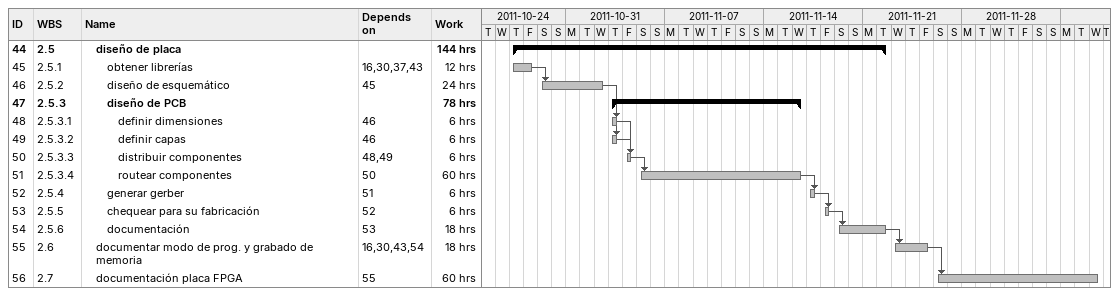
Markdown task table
| ID | WBS | Task | Start | Finish | Predecessors | Work (h) |
|---|---|---|---|---|---|---|
| 44 | 2.5 | **diseño de placa** | 2011-10-27 | 2011-11-22 |  | 144 |
| 45 | 2.5.1 | obtener librerías | 2011-10-27 | 2011-10-28 | 16, 30, 37, 43 | 12 |
| 46 | 2.5.2 | diseño de esquemático | 2011-10-29 | 2011-11-02 | 45 | 24 |
| 47 | 2.5.3 | **diseño de PCB** | 2011-11-03 | 2011-11-16 |  | 78 |
| 48 | 2.5.3.1 | definir dimensiones | 2011-11-03 | 2011-11-03 | 46 | 6 |
| 49 | 2.5.3.2 | definir capas | 2011-11-03 | 2011-11-03 | 46 | 6 |
| 50 | 2.5.3.3 | distribuir componentes | 2011-11-04 | 2011-11-04 | 48, 49 | 6 |
| 51 | 2.5.3.4 | routear componentes | 2011-11-05 | 2011-11-16 | 50 | 60 |
| 52 | 2.5.4 | generar gerber | 2011-11-17 | 2011-11-17 | 51 | 6 |
| 53 | 2.5.5 | chequear para su fabricación | 2011-11-18 | 2011-11-18 | 52 | 6 |
| 54 | 2.5.6 | documentación | 2011-11-19 | 2011-11-22 | 53 | 18 |
| 55 | 2.6 | documentar modo de prog. y grabado de memoria | 2011-11-23 | 2011-11-25 | 16, 30, 43, 54 | 18 |
| 56 | 2.7 | documentación placa FPGA | 2011-11-26 | 2011-12-07 | 55 | 60 |
